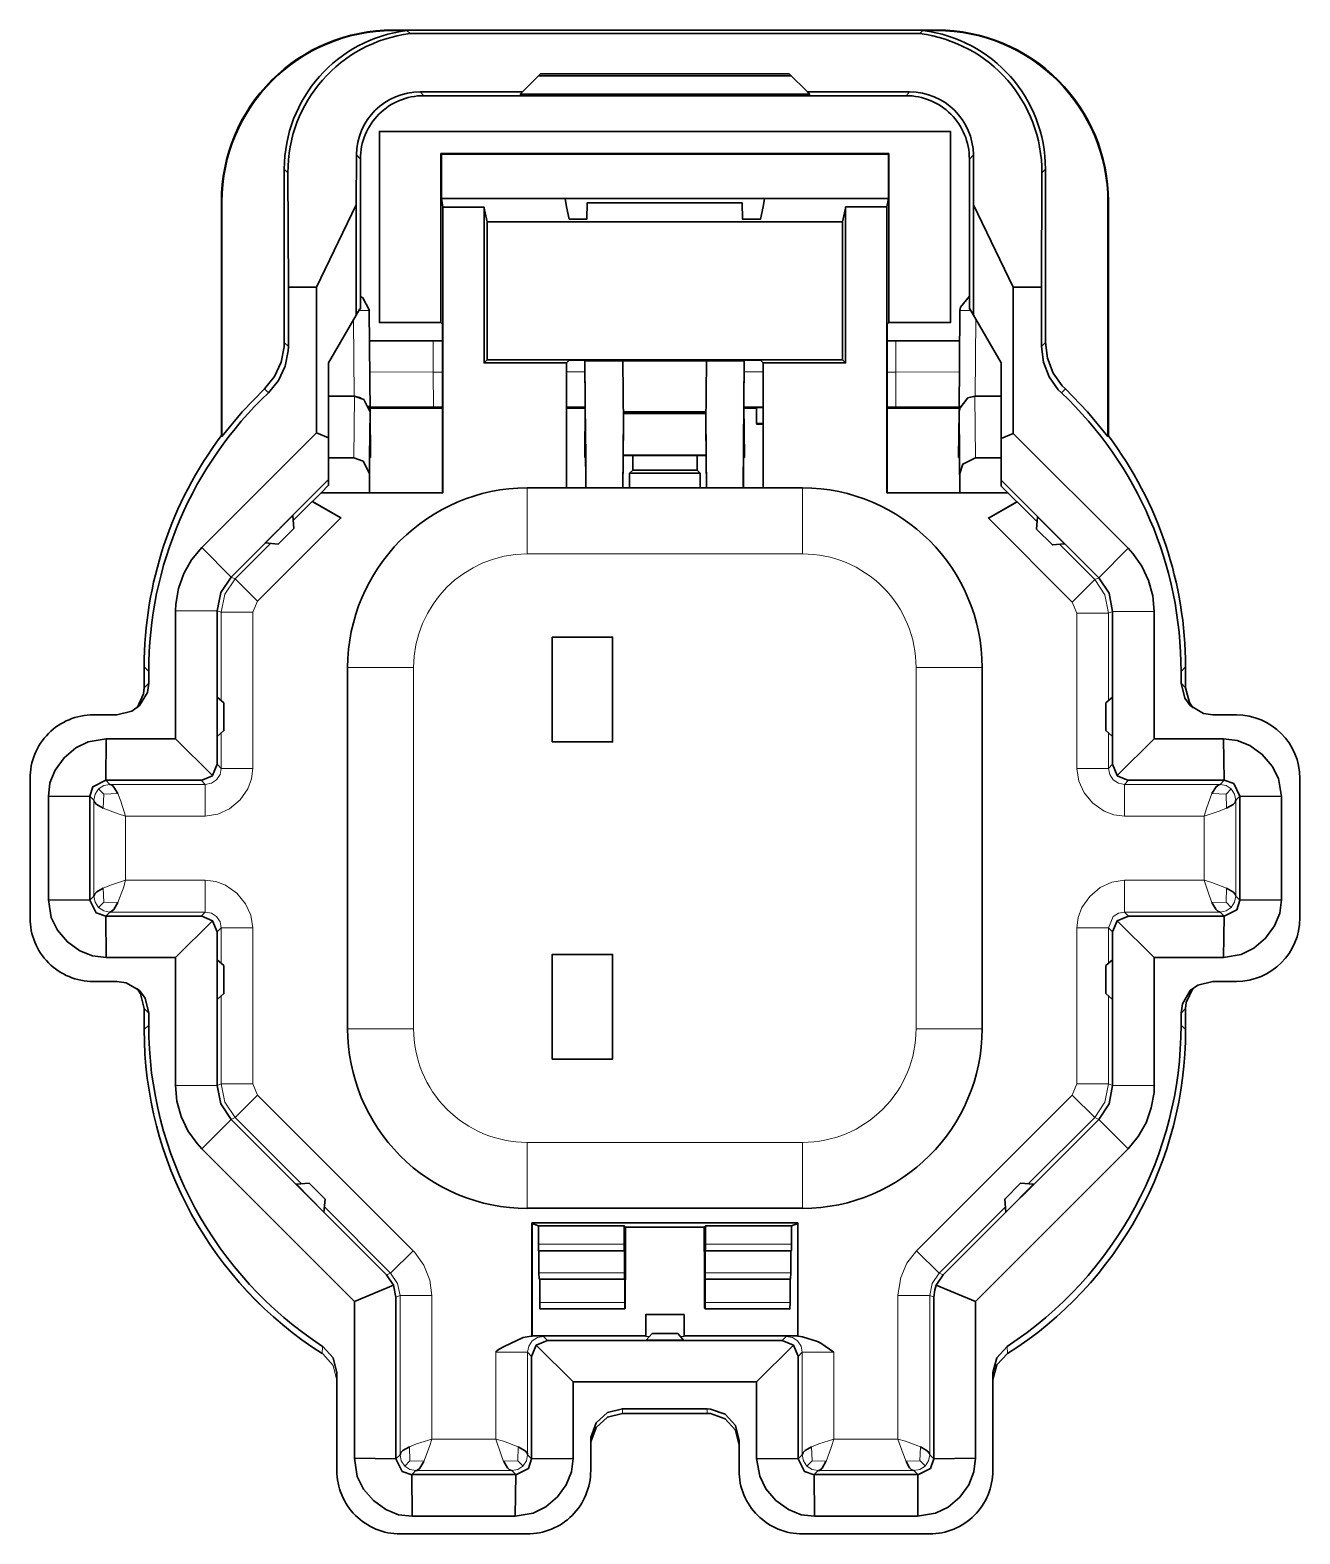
# Model space of a CAD drawing. Header units: millimetres. Extents: x 0 to 174, y 0 to 33.
# Drawn here: x 32.162 to 32.95, y 3.8 to 4.733 of the extents above; entities that cross this region are included whole.
import ezdxf

# ---------------------------------------------------------------- set-up
doc = ezdxf.new("R2010")
doc.units = ezdxf.units.MM
doc.layers.add('PDF_Geomertry', color=7, linetype='Continuous', true_color=0x405f80)

msp = doc.modelspace()

# ---------------------------------------------------------------- linework, layer by layer
at = {"layer": 'PDF_Geomertry', "color": 7, "lineweight": 35}
for points in [[(32.39542, 4.73278, 0.378765), (32.31931, 4.64681), (32.31931, 4.53917), (32.31917, 4.53653), (32.31736, 4.52694), (32.3132, 4.51806), (32.30695, 4.51056), (32.2932, 4.49625), (32.28055, 4.48097), (32.28028, 4.48125), (32.28028, 4.62681, -0.414518), (32.38653, 4.73306), (32.72445, 4.73306, -0.414518), (32.8307, 4.62681), (32.8307, 4.48125), (32.83042, 4.48097), (32.81778, 4.49625), (32.80403, 4.51056), (32.80208, 4.51236), (32.79653, 4.52028), (32.79292, 4.52945), (32.79167, 4.53917), (32.79167, 4.64681, 0.378332), (32.71556, 4.73278), (32.72417, 4.73278, -0.413649), (32.83042, 4.62639), (32.83042, 4.48097)], [(32.39736, 4.73083), (32.39542, 4.73278), (32.38681, 4.73278, 0.413509), (32.28055, 4.62639), (32.28055, 4.48097)], [(32.32181, 4.57361), (32.32153, 4.64445, -0.380701), (32.39736, 4.73083), (32.71375, 4.73083, -0.380125), (32.78945, 4.64445), (32.78917, 4.57361)], [(32.74708, 4.62458), (32.74694, 4.65556, 0.411671), (32.70736, 4.69472), (32.64389, 4.69472), (32.63264, 4.70583), (32.47833, 4.70583), (32.46709, 4.69472), (32.40361, 4.69472, 0.412119), (32.36403, 4.65556), (32.36389, 4.62458), (32.3393, 4.57361)], [(32.74708, 4.55611), (32.74472, 4.56), (32.74445, 4.56), (32.74445, 4.65306, 0.414563), (32.70514, 4.69236), (32.40583, 4.69236, 0.41458), (32.36653, 4.65306), (32.36653, 4.56), (32.36625, 4.56), (32.36389, 4.55611)], [(32.94958, 4.26875, 0.412976), (32.91014, 4.30819), (32.89556, 4.30819), (32.88972, 4.30903), (32.88153, 4.31389), (32.87819, 4.31861), (32.87583, 4.32778), (32.87583, 4.33514, 0.206295), (32.80153, 4.50806), (32.79958, 4.50986), (32.79403, 4.51792), (32.79042, 4.52694), (32.78917, 4.53667), (32.78917, 4.57361), (32.77167, 4.57361), (32.77167, 4.48278), (32.84292, 4.41153), (32.84583, 4.40834), (32.85153, 4.40042), (32.8557, 4.39153), (32.85833, 4.38208), (32.85917, 4.37236), (32.85917, 4.29333), (32.90222, 4.29333), (32.9107, 4.29236), (32.91847, 4.28917), (32.92625, 4.28361), (32.93236, 4.27625), (32.93625, 4.26861), (32.9382, 4.2575), (32.9382, 4.19347), (32.93708, 4.18514), (32.93389, 4.17736), (32.9282, 4.16972), (32.92097, 4.16347), (32.91319, 4.15944), (32.90222, 4.15764), (32.85917, 4.15764), (32.85917, 4.0782), (32.85903, 4.07389), (32.85736, 4.06431), (32.85417, 4.055), (32.84917, 4.04653), (32.84292, 4.03903), (32.7482, 3.94431), (32.7482, 3.84694), (32.74722, 3.83847), (32.74403, 3.83042), (32.73847, 3.82278), (32.73125, 3.81667), (32.72347, 3.81278), (32.71222, 3.81097), (32.64834, 3.81097), (32.64, 3.81194), (32.63222, 3.81514), (32.62444, 3.82083), (32.61819, 3.82806), (32.61431, 3.83584), (32.61236, 3.84681), (32.61236, 3.89431), (32.49861, 3.89431), (32.49861, 3.84681), (32.4975, 3.83847), (32.49431, 3.83056), (32.48875, 3.82292), (32.48153, 3.81681), (32.47375, 3.81278), (32.46264, 3.81097), (32.39875, 3.81097), (32.39014, 3.81194), (32.38222, 3.81514), (32.37458, 3.8207), (32.36847, 3.82778), (32.36458, 3.8357), (32.36278, 3.84694), (32.36278, 3.94431), (32.26806, 4.03903), (32.26514, 4.04222), (32.25945, 4.05014), (32.25528, 4.05903), (32.25264, 4.06847), (32.25181, 4.0782), (32.25181, 4.15764), (32.20875, 4.15764), (32.20028, 4.15861), (32.1925, 4.16181), (32.18472, 4.16736), (32.17861, 4.17458), (32.17472, 4.18236), (32.17292, 4.19347), (32.17292, 4.2575), (32.17389, 4.26597), (32.17708, 4.27389), (32.18264, 4.28153), (32.18986, 4.28764), (32.19764, 4.29153), (32.20875, 4.29333), (32.25181, 4.29333), (32.25181, 4.37278), (32.25195, 4.37695), (32.25361, 4.38667), (32.25694, 4.39597), (32.26181, 4.40445), (32.26806, 4.41195), (32.3393, 4.48319), (32.3393, 4.57361), (32.32181, 4.57361), (32.32181, 4.53667), (32.32167, 4.53403), (32.31986, 4.52444), (32.31569, 4.51556), (32.30944, 4.50806, 0.20565), (32.23514, 4.33514), (32.23514, 4.32778), (32.23431, 4.32208), (32.22944, 4.31389), (32.22472, 4.31042), (32.21542, 4.30819), (32.20083, 4.30819, 0.415586), (32.16153, 4.26875), (32.16153, 4.18222, 0.41561), (32.20083, 4.14278), (32.21542, 4.14278), (32.22125, 4.14194), (32.22944, 4.13708), (32.23292, 4.13236), (32.23514, 4.12306), (32.23514, 4.1157)], [(32.22792, 4.31264), (32.23194, 4.32125), (32.23236, 4.325), (32.23236, 4.33806, -0.162159), (32.28014, 4.48125)], [(32.83083, 4.48125, -0.161589), (32.87861, 4.33806), (32.87861, 4.325), (32.88097, 4.31583), (32.88306, 4.31264)], [(32.47, 4.00195, -0.414423), (32.35861, 4.11347), (32.35861, 4.3375, -0.413127), (32.47, 4.44903), (32.64097, 4.44903, -0.413105), (32.75236, 4.3375), (32.75236, 4.11347, -0.413157), (32.64097, 4.00195)], [(32.87583, 4.1157), (32.87583, 4.12306), (32.87667, 4.12889), (32.88153, 4.13708), (32.88625, 4.14056), (32.89556, 4.14278), (32.91014, 4.14278, 0.413199), (32.94958, 4.18222)], [(32.22792, 4.13833), (32.23, 4.13514), (32.23236, 4.12597), (32.23236, 4.11292, 0.25675), (32.34278, 3.91195)], [(32.88306, 4.13833), (32.87903, 4.12972), (32.87861, 4.12597), (32.87861, 4.11292, -0.25732), (32.7682, 3.91195), (32.76153, 3.905), (32.75903, 3.89583), (32.75903, 3.89528)], [(32.23514, 4.11583, 0.253727), (32.34305, 3.91639), (32.34319, 3.91625), (32.34959, 3.90917), (32.35195, 3.89986), (32.35195, 3.83931, 0.414605), (32.39125, 3.8), (32.47, 3.8, 0.415553), (32.50945, 3.83931), (32.50945, 3.85792), (32.50945, 3.85986), (32.51278, 3.86889), (32.51986, 3.87528), (32.52917, 3.87764), (32.58181, 3.87764), (32.58389, 3.8775), (32.59292, 3.8743), (32.59931, 3.86722), (32.60153, 3.85792), (32.60153, 3.83931, 0.415636), (32.64097, 3.8), (32.71972, 3.8, 0.414522), (32.75903, 3.83931), (32.75903, 3.89986), (32.75903, 3.90014), (32.76153, 3.90931), (32.76792, 3.91639, 0.253232), (32.87583, 4.11583)]]:
    msp.add_lwpolyline(points, format="xyb", dxfattribs=at)
at = {"layer": 'PDF_Geomertry', "color": 7, "lineweight": 13}
for points in [[(32.38681, 4.73278), (32.38653, 4.73306)], [(32.72445, 4.73306), (32.72417, 4.73278)], [(32.40583, 4.69236), (32.40361, 4.69472)], [(32.70736, 4.69472), (32.70514, 4.69236)], [(32.32153, 4.64445), (32.31931, 4.64681)], [(32.36653, 4.65306), (32.36403, 4.65556)], [(32.74694, 4.65556), (32.74445, 4.65306)], [(32.78945, 4.64445), (32.79167, 4.64681)], [(32.28055, 4.62639), (32.28028, 4.62681)], [(32.8307, 4.62681), (32.83042, 4.62639)], [(32.37194, 4.55903), (32.37194, 4.55903), (32.37194, 4.55903), (32.37167, 4.55903), (32.37028, 4.55903), (32.3657, 4.55903), (32.3657, 4.55903)], [(32.74528, 4.55903), (32.74056, 4.55903), (32.73917, 4.55903), (32.73861, 4.55903)], [(32.74847, 4.55375), (32.74806, 4.50597)], [(32.36222, 4.5532), (32.36264, 4.50597)], [(32.32181, 4.53667), (32.31931, 4.53917)], [(32.4175, 4.52083), (32.41167, 4.52083), (32.41167, 4.54028)], [(32.69347, 4.52083), (32.69889, 4.52083), (32.69889, 4.54028)], [(32.79167, 4.53917), (32.78917, 4.53667)], [(32.41195, 4.49903), (32.41167, 4.52083), (32.37236, 4.52097)], [(32.49445, 4.52097), (32.50597, 4.52097)], [(32.61653, 4.52097), (32.60472, 4.52097)], [(32.73834, 4.52097), (32.69889, 4.52083), (32.69875, 4.49903)], [(32.30944, 4.50806), (32.30695, 4.51056)], [(32.80403, 4.51056), (32.80153, 4.50806)], [(32.36278, 4.50583), (32.36236, 4.46764)], [(32.74792, 4.50583), (32.7482, 4.46764)], [(32.3725, 4.49611), (32.37222, 4.45792)], [(32.7382, 4.49611), (32.73847, 4.45792)], [(32.47, 4.44903), (32.47, 4.40806)], [(32.64097, 4.44903), (32.64097, 4.40806)], [(32.32486, 4.42875), (32.33667, 4.44056)], [(32.78653, 4.42792), (32.77403, 4.44042)], [(32.47028, 3.84917), (32.47028, 3.91278), (32.46042, 3.91278), (32.45055, 3.91278), (32.45055, 3.85889), (32.41083, 3.85889), (32.41083, 3.94792), (32.40958, 3.9575), (32.40597, 3.96667), (32.40028, 3.97459), (32.39931, 3.97569), (32.30264, 4.07222), (32.29986, 4.07917), (32.29986, 4.17611), (32.29861, 4.18389), (32.29528, 4.19097), (32.28986, 4.19764), (32.28278, 4.2025), (32.2768, 4.20472), (32.27028, 4.20556), (32.22083, 4.20556), (32.22083, 4.24542), (32.27028, 4.24542), (32.27806, 4.24653), (32.28528, 4.24986), (32.29181, 4.25542), (32.29667, 4.26236), (32.29903, 4.26847), (32.29986, 4.27486), (32.29986, 4.37181), (32.30264, 4.37875), (32.35444, 4.43042)], [(32.75625, 4.43028), (32.80833, 4.37819), (32.81111, 4.37125), (32.81111, 4.27486), (32.81236, 4.26708), (32.81569, 4.25986), (32.82111, 4.25333), (32.8282, 4.24847), (32.83417, 4.24625), (32.84069, 4.24542), (32.89014, 4.24542), (32.89014, 4.20556), (32.84069, 4.20556), (32.83292, 4.20444), (32.82569, 4.20111), (32.81917, 4.19556), (32.81431, 4.18861), (32.81194, 4.1825), (32.81111, 4.17611), (32.81111, 4.07917), (32.80833, 4.07222), (32.71167, 3.97569), (32.7057, 3.96792), (32.70181, 3.95903), (32.70028, 3.94945), (32.70014, 3.94792), (32.70014, 3.85889), (32.66042, 3.85889), (32.66042, 3.91278), (32.65056, 3.91278), (32.6407, 3.91278), (32.6407, 3.84917), (32.63819, 3.84653)], [(32.26806, 4.41195), (32.28625, 4.39361), (32.28875, 4.39264), (32.3107, 4.41458)], [(32.80833, 4.37819), (32.82222, 4.39222), (32.80028, 4.41403)], [(32.84292, 4.41153), (32.82472, 4.3932), (32.82222, 4.39222), (32.82861, 4.38264), (32.83083, 4.37125), (32.81111, 4.37125)], [(32.30264, 4.37875), (32.28875, 4.39264), (32.28236, 4.38306), (32.28014, 4.37181), (32.27764, 4.37278), (32.25181, 4.37278)], [(32.29986, 4.37181), (32.28014, 4.37181), (32.28014, 4.31708)], [(32.83083, 4.31708), (32.83083, 4.37125), (32.83333, 4.37236), (32.85917, 4.37236)], [(32.23514, 4.33514), (32.23236, 4.33806), (32.23236, 4.325)], [(32.35861, 4.3375), (32.39958, 4.3375)], [(32.75236, 4.3375), (32.71139, 4.3375)], [(32.87583, 4.33514), (32.87861, 4.33806)], [(32.22792, 4.31264), (32.23194, 4.32125), (32.23236, 4.325), (32.23514, 4.32778)], [(32.87861, 4.325), (32.88097, 4.31583), (32.88306, 4.31264)], [(32.28014, 4.29695), (32.28014, 4.27486), (32.27764, 4.2775)], [(32.83083, 4.29695), (32.83083, 4.27486), (32.81111, 4.27486)], [(32.29986, 4.27486), (32.28014, 4.27486), (32.27945, 4.27111), (32.27722, 4.26792), (32.27403, 4.26584), (32.27028, 4.265), (32.26778, 4.26764)], [(32.84069, 4.24542), (32.84069, 4.265), (32.83694, 4.26584), (32.83375, 4.26792), (32.83167, 4.27111), (32.83083, 4.27486), (32.83333, 4.2775)], [(32.21097, 4.265), (32.20722, 4.26431), (32.20403, 4.26222), (32.20194, 4.25903), (32.20111, 4.25528), (32.19861, 4.25778)], [(32.27028, 4.24542), (32.27028, 4.265), (32.21097, 4.265), (32.20847, 4.26764)], [(32.9, 4.265), (32.84069, 4.265), (32.84319, 4.26764)], [(32.91236, 4.25778), (32.90986, 4.25528), (32.90903, 4.25903), (32.90695, 4.26222), (32.90375, 4.26431), (32.9, 4.265), (32.9025, 4.26764)], [(32.19861, 4.1932), (32.20111, 4.1957), (32.20111, 4.25528)], [(32.20722, 4.25903), (32.20694, 4.25028), (32.21611, 4.24681), (32.22083, 4.24542), (32.21778, 4.25472), (32.21597, 4.25931), (32.20722, 4.25903), (32.20403, 4.26222)], [(32.90375, 4.25903), (32.895, 4.25931), (32.89167, 4.25), (32.89014, 4.24542), (32.89944, 4.24847), (32.90403, 4.25028), (32.90375, 4.25903), (32.90695, 4.26222)], [(32.90986, 4.25528), (32.90986, 4.1957)], [(32.20722, 4.19195), (32.21597, 4.19167), (32.21945, 4.20083), (32.22083, 4.20556), (32.21153, 4.2025), (32.20694, 4.20069), (32.20722, 4.19195), (32.20403, 4.18875)], [(32.27764, 4.17347), (32.28014, 4.17611), (32.27945, 4.17986), (32.27722, 4.18306), (32.27403, 4.18514), (32.27028, 4.18584), (32.27028, 4.20556)], [(32.9025, 4.18334), (32.9, 4.18584), (32.84069, 4.18584), (32.84069, 4.20556)], [(32.90375, 4.19195), (32.90403, 4.20069), (32.89486, 4.20417), (32.89014, 4.20556), (32.8932, 4.19625), (32.895, 4.19167), (32.90375, 4.19195), (32.90695, 4.18875)], [(32.20847, 4.18334), (32.21097, 4.18584), (32.20722, 4.18667), (32.20403, 4.18875), (32.20194, 4.19195), (32.20111, 4.1957)], [(32.91236, 4.1932), (32.90986, 4.1957), (32.90903, 4.19195), (32.90695, 4.18875), (32.90375, 4.18667), (32.9, 4.18584)], [(32.26778, 4.18334), (32.27028, 4.18584), (32.21097, 4.18584)], [(32.84319, 4.18334), (32.84069, 4.18584), (32.83694, 4.18514), (32.83375, 4.18306), (32.83083, 4.17611), (32.81111, 4.17611)], [(32.28014, 4.15403), (32.28014, 4.17611), (32.29986, 4.17611)], [(32.83333, 4.17347), (32.83083, 4.17611), (32.83083, 4.15403)], [(32.23236, 4.12597), (32.23, 4.13514), (32.22792, 4.13833)], [(32.28014, 4.13375), (32.28014, 4.07917), (32.27764, 4.0782), (32.25181, 4.0782)], [(32.83083, 4.13375), (32.83083, 4.07917), (32.81111, 4.07917)], [(32.23514, 4.12306), (32.23236, 4.12597), (32.23236, 4.11292)], [(32.87861, 4.12597), (32.87583, 4.12306)], [(32.87583, 4.1157), (32.87861, 4.11292)], [(32.35861, 4.11347), (32.39958, 4.11347)], [(32.75236, 4.11347), (32.71139, 4.11347)], [(32.29986, 4.07917), (32.28014, 4.07917), (32.28236, 4.06792), (32.28875, 4.05834), (32.28625, 4.05722), (32.26806, 4.03903)], [(32.85917, 4.0782), (32.83333, 4.0782), (32.83083, 4.07917), (32.82861, 4.06792), (32.82222, 4.05834), (32.80833, 4.07222)], [(32.30264, 4.07222), (32.28875, 4.05834), (32.33, 4.01722)], [(32.84292, 4.03903), (32.82472, 4.05722), (32.82222, 4.05834), (32.78097, 4.01722)], [(32.47, 4.00209), (32.47, 4.04292)], [(32.64097, 4.00209), (32.64097, 4.04292)], [(32.38278, 3.9607), (32.38528, 3.96181), (32.34417, 4.00292)], [(32.71167, 3.97569), (32.72569, 3.96181), (32.76681, 4.00292)], [(32.38861, 3.94681), (32.39111, 3.94792), (32.38958, 3.95542), (32.38528, 3.96181), (32.39931, 3.97569)], [(32.47695, 3.97972), (32.53028, 3.97972)], [(32.47695, 3.97583), (32.53028, 3.97583)], [(32.5807, 3.97972), (32.63403, 3.97972)], [(32.5807, 3.97583), (32.63403, 3.97583)], [(32.47736, 3.96208), (32.53042, 3.96208)], [(32.4775, 3.95819), (32.53042, 3.95819)], [(32.58056, 3.96208), (32.63361, 3.96208)], [(32.58056, 3.95819), (32.63347, 3.95819)], [(32.72819, 3.9607), (32.72569, 3.96181), (32.72139, 3.95542), (32.71986, 3.94792), (32.70014, 3.94792)], [(32.41083, 3.94792), (32.39111, 3.94792), (32.39111, 3.84917), (32.38861, 3.84653)], [(32.72236, 3.94681), (32.71986, 3.94792), (32.71986, 3.84917)], [(32.47778, 3.94361), (32.53055, 3.94361)], [(32.58042, 3.94361), (32.6332, 3.94361)], [(32.48014, 3.9225), (32.47639, 3.92181), (32.4732, 3.91972), (32.47097, 3.91653), (32.47028, 3.91278), (32.47278, 3.91014)], [(32.4725, 3.92264), (32.48014, 3.9225), (32.48264, 3.92)], [(32.54597, 3.9225), (32.54361, 3.9225)], [(32.565, 3.9225), (32.56736, 3.9225)], [(32.63847, 3.92264), (32.63083, 3.9225), (32.62833, 3.92)], [(32.63083, 3.9225), (32.63459, 3.92181), (32.63778, 3.91972), (32.64, 3.91653), (32.6407, 3.91278), (32.63819, 3.91014)], [(32.35195, 3.89528), (32.34959, 3.90459), (32.34319, 3.91167), (32.34278, 3.91195), (32.34305, 3.91639)], [(32.7682, 3.91195), (32.76153, 3.905), (32.75903, 3.89583), (32.75903, 3.89528)], [(32.52917, 3.87764), (32.52917, 3.87472)], [(32.58181, 3.87764), (32.58181, 3.87472), (32.5707, 3.87472), (32.54028, 3.87472)], [(32.40597, 3.845), (32.40931, 3.85431), (32.41083, 3.85889), (32.40139, 3.85583), (32.39695, 3.85403), (32.39722, 3.84528), (32.39403, 3.84209)], [(32.46417, 3.84528), (32.46444, 3.85403), (32.45528, 3.8575), (32.45055, 3.85889), (32.45375, 3.84959), (32.45542, 3.845)], [(32.65555, 3.845), (32.65889, 3.85431), (32.66042, 3.85889), (32.65111, 3.85583), (32.64653, 3.85403), (32.64681, 3.84528), (32.64361, 3.84209)], [(32.70514, 3.845), (32.70334, 3.84959), (32.70014, 3.85889), (32.70486, 3.8575), (32.71403, 3.85403), (32.71375, 3.84528), (32.70514, 3.84514)], [(32.39111, 3.84917), (32.39181, 3.84528), (32.39403, 3.84209), (32.39722, 3.84), (32.40097, 3.83931), (32.39847, 3.83681)], [(32.39722, 3.84528), (32.40583, 3.84514)], [(32.45556, 3.84514), (32.46417, 3.84528), (32.46736, 3.84222)], [(32.47278, 3.84653), (32.47028, 3.84917), (32.46958, 3.84528), (32.46736, 3.84209), (32.46417, 3.84), (32.46042, 3.83931)], [(32.6407, 3.84917), (32.64153, 3.84528), (32.64361, 3.84209), (32.64681, 3.84), (32.65056, 3.83931), (32.64806, 3.83681)], [(32.64681, 3.84528), (32.65542, 3.84514)], [(32.72236, 3.84653), (32.71986, 3.84917), (32.71917, 3.84528), (32.71695, 3.84209), (32.71375, 3.84), (32.71, 3.83931)], [(32.71389, 3.84528), (32.71695, 3.84222)], [(32.46292, 3.83681), (32.46042, 3.83931), (32.40097, 3.83931)], [(32.7125, 3.83681), (32.71, 3.83931), (32.65056, 3.83931)]]:
    msp.add_lwpolyline(points, dxfattribs=at)
at = {"layer": 'PDF_Geomertry', "color": 7, "lineweight": 35}
for points in [[(32.71375, 4.73083), (32.71556, 4.73278)], [(32.63403, 4.70458), (32.47695, 4.70458)], [(32.46709, 4.69472), (32.46569, 4.69319), (32.64528, 4.69319), (32.64389, 4.69472)], [(32.41653, 4.55153), (32.37833, 4.55153), (32.37833, 4.67014), (32.73264, 4.67014), (32.73264, 4.55153), (32.69444, 4.55153)], [(32.4175, 4.44583), (32.4175, 4.55056), (32.41653, 4.55153), (32.41653, 4.65639), (32.41681, 4.65597), (32.41681, 4.62847), (32.41778, 4.6232)], [(32.41653, 4.65639), (32.69444, 4.65639)], [(32.69417, 4.65597), (32.41681, 4.65597)], [(32.69319, 4.62334), (32.69417, 4.62847), (32.69417, 4.65597), (32.69444, 4.65639), (32.69444, 4.55153), (32.69347, 4.55056), (32.69347, 4.44583)], [(32.69417, 4.62847), (32.61736, 4.62847), (32.61653, 4.62347), (32.61486, 4.61583), (32.60361, 4.61583), (32.60347, 4.62583), (32.50722, 4.62583), (32.50708, 4.61583), (32.49611, 4.61583), (32.49445, 4.62347), (32.49361, 4.62847), (32.41681, 4.62847)], [(32.61736, 4.62847), (32.49361, 4.62847)], [(32.33681, 4.44056), (32.33667, 4.44056), (32.35444, 4.43042), (32.33681, 4.44056), (32.34222, 4.44597), (32.41778, 4.44597), (32.41778, 4.6232), (32.44333, 4.6232), (32.44333, 4.52653), (32.49445, 4.52653), (32.49445, 4.44903)], [(32.36389, 4.62458), (32.36389, 4.55611), (32.34681, 4.52653), (32.34681, 4.48), (32.3393, 4.48319)], [(32.44528, 4.52847), (32.44528, 4.61403), (32.44319, 4.62334), (32.44333, 4.6232)], [(32.61653, 4.44903), (32.61653, 4.52653), (32.66764, 4.52653), (32.66764, 4.62334), (32.69319, 4.62334), (32.69319, 4.44597), (32.76833, 4.44597), (32.77389, 4.44042), (32.75625, 4.43028), (32.77403, 4.44042), (32.77389, 4.44042)], [(32.66764, 4.62334), (32.66778, 4.62347), (32.66569, 4.61403), (32.66569, 4.52847)], [(32.76417, 4.47958), (32.76417, 4.52653), (32.74708, 4.55611), (32.74708, 4.62458), (32.77167, 4.57361)], [(32.66569, 4.61403), (32.44528, 4.61403)], [(32.37208, 4.55903), (32.36806, 4.56695), (32.36653, 4.56778)], [(32.74445, 4.56792), (32.73889, 4.56111), (32.73861, 4.55903), (32.73806, 4.49597), (32.73778, 4.46833)], [(32.37194, 4.55903), (32.3725, 4.49597), (32.37278, 4.46833)], [(32.37222, 4.54028), (32.41167, 4.54028), (32.4175, 4.54028)], [(32.73847, 4.54028), (32.69889, 4.54028), (32.69347, 4.54028)], [(32.66764, 4.52653), (32.66569, 4.52847), (32.44528, 4.52847), (32.44333, 4.52653)], [(32.60417, 4.44903), (32.60431, 4.46792), (32.60431, 4.46833), (32.60458, 4.49986), (32.60472, 4.52819), (32.60472, 4.52792), (32.50583, 4.52792), (32.50583, 4.52819), (32.50653, 4.44903), (32.50639, 4.46792), (32.50639, 4.46833), (32.50611, 4.49986), (32.50583, 4.52819), (32.49611, 4.52819), (32.49445, 4.52653)], [(32.52972, 4.4882), (32.52945, 4.52792)], [(32.58097, 4.4882), (32.58125, 4.52792)], [(32.60403, 4.44903), (32.60472, 4.52819), (32.61486, 4.52819), (32.61653, 4.52653)], [(32.3725, 4.49597), (32.36861, 4.50389), (32.36264, 4.50597), (32.34681, 4.50597)], [(32.36708, 4.50486), (32.36278, 4.50583), (32.34681, 4.50583)], [(32.37167, 4.5), (32.3725, 4.49611), (32.37222, 4.46833), (32.37222, 4.46792), (32.37208, 4.44597), (32.37222, 4.45792), (32.36819, 4.46569), (32.36236, 4.46764), (32.34681, 4.46764)], [(32.3725, 4.49917), (32.38236, 4.49903), (32.39222, 4.49903), (32.40208, 4.49903), (32.41195, 4.49903), (32.4175, 4.49903)], [(32.4175, 4.49847), (32.3725, 4.49847)], [(32.49445, 4.49903), (32.50611, 4.49917)], [(32.50611, 4.49847), (32.49445, 4.49847)], [(32.50611, 4.49986), (32.50583, 4.46833), (32.50583, 4.46792), (32.50639, 4.46792)], [(32.60431, 4.46792), (32.60486, 4.46792), (32.60486, 4.46833), (32.60458, 4.49986)], [(32.61653, 4.49903), (32.60458, 4.49917)], [(32.60458, 4.49847), (32.61236, 4.49847)], [(32.61653, 4.48903), (32.61236, 4.48903), (32.61653, 4.48903), (32.61236, 4.48903), (32.61236, 4.49889), (32.61653, 4.49889)], [(32.69347, 4.49903), (32.69875, 4.49903), (32.70861, 4.49903), (32.71847, 4.49903), (32.72833, 4.49903), (32.73806, 4.49917)], [(32.69347, 4.49847), (32.73806, 4.49847)], [(32.76417, 4.50583), (32.74792, 4.50583), (32.74347, 4.50486), (32.7382, 4.49778), (32.73806, 4.49597)], [(32.76417, 4.46764), (32.7482, 4.46764), (32.74042, 4.46375), (32.73847, 4.45792), (32.73861, 4.44597), (32.73834, 4.46792), (32.73834, 4.46833), (32.7382, 4.49611), (32.73889, 4.5)], [(32.76417, 4.50597), (32.74806, 4.50597), (32.74347, 4.50486)], [(32.58083, 4.49611), (32.52986, 4.49611)], [(32.58083, 4.49514), (32.52986, 4.49514)], [(32.61236, 4.48889), (32.61653, 4.48889)], [(32.25181, 4.29333), (32.27472, 4.27056), (32.27764, 4.2775), (32.27764, 4.37278), (32.27986, 4.38403), (32.28625, 4.39361), (32.34681, 4.45431), (32.34681, 4.48)], [(32.85917, 4.29333), (32.83625, 4.27056), (32.83333, 4.2775), (32.83333, 4.32292), (32.83333, 4.37236), (32.83111, 4.38361), (32.82472, 4.3932), (32.76417, 4.45375), (32.76417, 4.47958), (32.77167, 4.48278)], [(32.37222, 4.46792), (32.37278, 4.46792), (32.37278, 4.46833), (32.37222, 4.46833)], [(32.50583, 4.46833), (32.50639, 4.46833)], [(32.52959, 4.46931), (32.58111, 4.46931)], [(32.5357, 4.46903), (32.52959, 4.46903)], [(32.57736, 4.44903), (32.57736, 4.45806), (32.57542, 4.46), (32.57542, 4.46917), (32.53556, 4.46917), (32.53556, 4.46), (32.53361, 4.45806), (32.53361, 4.44903)], [(32.58111, 4.46903), (32.57528, 4.46903)], [(32.60486, 4.46833), (32.60431, 4.46833)], [(32.73834, 4.46833), (32.73778, 4.46833), (32.73778, 4.46792), (32.73834, 4.46792)], [(32.34222, 4.44597), (32.34681, 4.45069), (32.34681, 4.45431)], [(32.53361, 4.45806), (32.57736, 4.45806)], [(32.53556, 4.46), (32.57542, 4.46)], [(32.76833, 4.44597), (32.76417, 4.45014), (32.76417, 4.45375)], [(32.34222, 4.44597), (32.34222, 4.44597)], [(32.76833, 4.44597), (32.76833, 4.44597)], [(32.20875, 4.29333), (32.20847, 4.26764), (32.26778, 4.26764)], [(32.93806, 4.2575), (32.91236, 4.25778), (32.90847, 4.2657), (32.9025, 4.26764), (32.90222, 4.29333)], [(32.20847, 4.26764), (32.20055, 4.26361), (32.19861, 4.25778), (32.17292, 4.2575)], [(32.21597, 4.25931), (32.21361, 4.26333), (32.2125, 4.26458), (32.21097, 4.265)], [(32.26778, 4.2675), (32.27472, 4.27042)], [(32.83625, 4.27042), (32.84319, 4.2675)], [(32.84319, 4.26764), (32.9025, 4.26764)], [(32.9, 4.265), (32.89917, 4.26486), (32.8975, 4.26361), (32.895, 4.25931)], [(32.94945, 4.26875), (32.94945, 4.18222)], [(32.19861, 4.25778), (32.19861, 4.1932), (32.17292, 4.19347)], [(32.20111, 4.25528), (32.20139, 4.25445), (32.20264, 4.25278), (32.20694, 4.25028)], [(32.90403, 4.25028), (32.90806, 4.2525), (32.90931, 4.25375), (32.90986, 4.25528)], [(32.91236, 4.25778), (32.91236, 4.1932)], [(32.20694, 4.20069), (32.20292, 4.19833), (32.20167, 4.19722), (32.20111, 4.1957)], [(32.90986, 4.1957), (32.90958, 4.19653), (32.90833, 4.19819), (32.90403, 4.20069)], [(32.19861, 4.1932), (32.2025, 4.18528), (32.20847, 4.18334), (32.20875, 4.15764)], [(32.21097, 4.18584), (32.21181, 4.18611), (32.21347, 4.18736), (32.21597, 4.19167)], [(32.895, 4.19167), (32.89736, 4.18764), (32.89861, 4.18639), (32.9, 4.18584)], [(32.9025, 4.18334), (32.91042, 4.18722), (32.91236, 4.1932), (32.93806, 4.19347)], [(32.26778, 4.18334), (32.20847, 4.18334)], [(32.25181, 4.15764), (32.27472, 4.18042), (32.26778, 4.18347)], [(32.27472, 4.18042), (32.27764, 4.17347), (32.27764, 4.0782), (32.27986, 4.06681), (32.28625, 4.05722), (32.38278, 3.9607), (32.38708, 3.95431), (32.36278, 3.94431)], [(32.85917, 4.15764), (32.83625, 4.18042), (32.83333, 4.17347), (32.83333, 4.0782), (32.83111, 4.06681), (32.82472, 4.05722), (32.72819, 3.9607), (32.72389, 3.95431)], [(32.83625, 4.18042), (32.84319, 4.18334), (32.9025, 4.18334), (32.90222, 4.15764)], [(32.47, 4.00209), (32.64097, 4.00209)], [(32.53111, 3.99042), (32.53028, 3.99125), (32.47695, 3.99125), (32.4732, 3.99264), (32.47292, 3.99292), (32.63805, 3.99292)], [(32.47292, 3.99292), (32.47292, 3.92264)], [(32.4732, 3.99264), (32.4732, 3.93389), (32.4732, 3.92292)], [(32.53055, 3.93959), (32.47792, 3.93959), (32.47778, 3.94361), (32.47778, 3.95806), (32.4775, 3.95819), (32.47736, 3.96208), (32.47736, 3.97569), (32.47695, 3.97583), (32.47695, 3.97972), (32.47695, 3.99125)], [(32.53028, 3.99125), (32.53028, 3.97972), (32.53028, 3.97583), (32.53042, 3.97569), (32.53042, 3.96208), (32.53042, 3.95819), (32.53055, 3.95806), (32.53055, 3.94361), (32.53055, 3.93959), (32.53083, 3.94), (32.53083, 3.9575), (32.53097, 3.95778), (32.53097, 3.97528), (32.53111, 3.97542), (32.53111, 3.99042), (32.57986, 3.99042), (32.57986, 3.97542), (32.58, 3.97528), (32.58, 3.95778), (32.58014, 3.9575), (32.58014, 3.94), (32.58042, 3.93959), (32.58042, 3.94361), (32.58042, 3.95806), (32.58056, 3.95819), (32.58056, 3.96208), (32.58056, 3.97569), (32.5807, 3.97583), (32.5807, 3.97972), (32.5807, 3.99125), (32.57986, 3.99042)], [(32.58042, 3.93959), (32.63306, 3.93959), (32.6332, 3.94361), (32.6332, 3.95806), (32.63347, 3.95819), (32.63361, 3.96208), (32.63361, 3.97569), (32.63403, 3.97583), (32.63403, 3.97972), (32.63403, 3.99125), (32.63792, 3.99264), (32.63792, 3.93389), (32.63792, 3.92292), (32.63805, 3.92264), (32.63805, 3.99292), (32.63792, 3.99264)], [(32.63403, 3.99125), (32.5807, 3.99125)], [(32.47736, 3.97569), (32.53042, 3.97569)], [(32.58056, 3.97569), (32.63361, 3.97569)], [(32.53055, 3.95806), (32.47778, 3.95806)], [(32.58042, 3.95806), (32.6332, 3.95806)], [(32.38708, 3.95431), (32.38861, 3.94681), (32.38861, 3.84653), (32.36278, 3.84694)], [(32.72306, 3.95153), (32.72236, 3.94681), (32.72236, 3.84653)], [(32.7482, 3.94431), (32.72389, 3.95431), (32.72292, 3.95153)], [(32.54361, 3.9225), (32.54361, 3.93611), (32.56736, 3.93611), (32.56736, 3.9225)], [(32.45055, 3.91278), (32.45125, 3.91361), (32.45264, 3.91472), (32.45583, 3.91639), (32.46764, 3.92195), (32.4725, 3.92264), (32.47292, 3.92264), (32.47306, 3.92292), (32.54028, 3.92292), (32.54361, 3.92292)], [(32.61236, 3.89431), (32.63528, 3.91708), (32.62833, 3.92), (32.48264, 3.92), (32.47569, 3.91708)], [(32.63792, 3.92292), (32.5707, 3.92292), (32.56736, 3.92292)], [(32.63805, 3.92264), (32.63847, 3.92264), (32.64084, 3.92236), (32.65014, 3.91945), (32.65222, 3.91833), (32.66042, 3.91278)], [(32.49861, 3.89431), (32.47569, 3.91708), (32.47278, 3.91014), (32.47278, 3.84653)], [(32.63819, 3.91014), (32.63819, 3.84653), (32.61236, 3.84681)], [(32.63819, 3.91028), (32.63528, 3.91708)], [(32.50945, 3.85514), (32.50945, 3.85708), (32.51278, 3.86611), (32.51986, 3.8725), (32.52917, 3.87472), (32.54028, 3.87472), (32.5707, 3.87472), (32.58181, 3.87472), (32.58389, 3.87472), (32.59292, 3.87139), (32.59931, 3.86431), (32.60153, 3.85514)], [(32.39695, 3.85403), (32.39292, 3.85181), (32.39167, 3.85056), (32.39111, 3.84917)], [(32.47028, 3.84917), (32.47014, 3.85), (32.46875, 3.85153), (32.46444, 3.85403)], [(32.64653, 3.85403), (32.6425, 3.85181), (32.64125, 3.85056), (32.6407, 3.84917)], [(32.71986, 3.84917), (32.71972, 3.85), (32.71833, 3.85153), (32.71403, 3.85403)], [(32.38861, 3.84653), (32.3925, 3.83875), (32.39847, 3.83667)], [(32.40097, 3.83931), (32.4018, 3.83944), (32.40333, 3.84083), (32.40583, 3.845)], [(32.45556, 3.845), (32.45778, 3.84097), (32.45903, 3.83986), (32.46042, 3.83931)], [(32.46292, 3.83667), (32.47083, 3.84069), (32.47278, 3.84653), (32.49861, 3.84681)], [(32.63819, 3.84653), (32.64208, 3.83875), (32.64806, 3.83667)], [(32.65056, 3.83931), (32.65139, 3.83944), (32.65306, 3.84083), (32.65542, 3.845)], [(32.70514, 3.845), (32.70736, 3.84097), (32.70861, 3.83986), (32.71, 3.83931)], [(32.7125, 3.83667), (32.72042, 3.84069), (32.72236, 3.84653), (32.7482, 3.84694)], [(32.46264, 3.81097), (32.46292, 3.83681), (32.39847, 3.83681), (32.39875, 3.81097)], [(32.64834, 3.81097), (32.64806, 3.83681), (32.7125, 3.83681), (32.71236, 3.81097)]]:
    msp.add_lwpolyline(points, dxfattribs=at)
for points in [[(32.52959, 4.46639), (32.52945, 4.44903), (32.52972, 4.4882), (32.52986, 4.49611), (32.52986, 4.49514), (32.52959, 4.46931), (32.52959, 4.46903)], [(32.58111, 4.46903), (32.58111, 4.46639), (32.58125, 4.44903), (32.58097, 4.4882), (32.58083, 4.49611), (32.58083, 4.49514), (32.58111, 4.46931)], [(32.61653, 4.48889), (32.61236, 4.48889)], [(32.61653, 4.48875), (32.61236, 4.48875)], [(32.61653, 4.48875), (32.61236, 4.48875)], [(32.61653, 4.48861), (32.61236, 4.48861)], [(32.31556, 4.41417), (32.3075, 4.41486), (32.32458, 4.43195), (32.32528, 4.42389)], [(32.80347, 4.41431), (32.79597, 4.41361), (32.78611, 4.42347), (32.78681, 4.43111)], [(32.48556, 4.29139), (32.48556, 4.35639), (32.52306, 4.35639), (32.52306, 4.29139)], [(32.27764, 4.31917), (32.28181, 4.31556), (32.28181, 4.29847), (32.27764, 4.29486)], [(32.82917, 4.31556), (32.83333, 4.31917), (32.83333, 4.29486), (32.82917, 4.29847)], [(32.27764, 4.15611), (32.28181, 4.15264), (32.28181, 4.13528), (32.27764, 4.13167)], [(32.48556, 4.09458), (32.48556, 4.15958), (32.52306, 4.15958), (32.52306, 4.09458)], [(32.82917, 4.15264), (32.83333, 4.15611), (32.83333, 4.13167), (32.82917, 4.13528)], [(32.34458, 4.00778), (32.33472, 4.01764), (32.32681, 4.01694), (32.34389, 3.99972)], [(32.77625, 4.01764), (32.78417, 4.01694), (32.76708, 3.99972), (32.76639, 4.00778)], [(32.5475, 3.92431), (32.54389, 3.92014), (32.56708, 3.92014), (32.56347, 3.92431)]]:
    msp.add_lwpolyline(points, close=True, dxfattribs=at)
at = {"layer": 'PDF_Geomertry', "color": 7, "lineweight": 13}
for points in [[(32.83083, 4.48125, -0.161589), (32.87861, 4.33806), (32.87861, 4.325), (32.87583, 4.32778)], [(32.76792, 3.91639), (32.7682, 3.91195, 0.25732), (32.87861, 4.11292), (32.87861, 4.12597), (32.87903, 4.12972), (32.88306, 4.13833)], [(32.23514, 4.1157), (32.23236, 4.11292, 0.257327), (32.34278, 3.91195)]]:
    msp.add_lwpolyline(points, format="xyb", dxfattribs=at)
msp.add_lwpolyline([(32.71139, 4.3375, 0.414585), (32.64097, 4.40806), (32.47, 4.40806, 0.412722), (32.39958, 4.3375), (32.39958, 4.11347, 0.4146), (32.47, 4.04292), (32.64097, 4.04292, 0.41479), (32.71139, 4.11347)], format="xyb", close=True, dxfattribs=at)
msp.add_arc((32.47016, 4.3381), 0.2378, 142.98574, 180.00928, dxfattribs=at)

doc.saveas('drawing.dxf')
